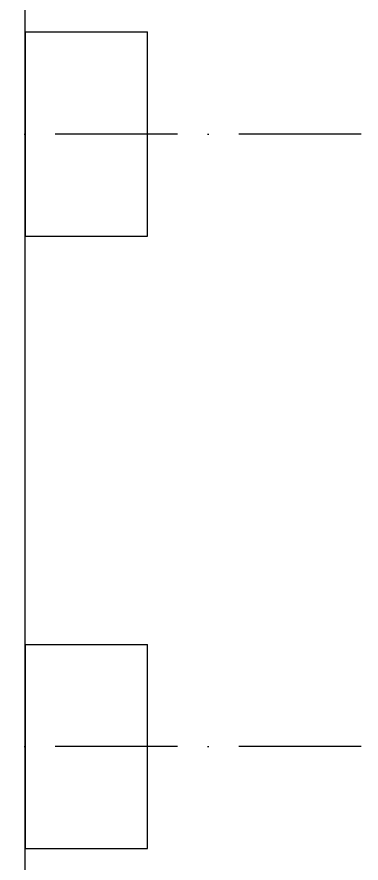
# Model space of a CAD drawing. Header units: millimetres. Extents: x 1924 to 471109, y -30014 to 109986.
# Drawn here: x 467733 to 471109, y 46766 to 55055 of the extents above; entities that cross this region are included whole.
import ezdxf

# ---------------------------------------------------------------- set-up
doc = ezdxf.new("R2010")
doc.units = ezdxf.units.MM
doc.header["$LTSCALE"] = 100
doc.linetypes.add('ACAD_ISO10W100', pattern=[18, 12, -3, 0, -3])
doc.layers.add('osy objektu', color=130, linetype='ACAD_ISO10W100', plot=False)
doc.layers.add('patky', color=240, linetype='Continuous', plot=False)
doc.layers.add('podlazi', color=40, linetype='Continuous', lineweight=30, plot=False)

msp = doc.modelspace()

# ---------------------------------------------------------------- linework, layer by layer
at = {"layer": 'osy objektu'}
for p, q in [((471109.318, 53907.745), (462185.487, 53907.745)), ((471109.318, 47907.745), (462185.487, 47907.745))]:
    msp.add_line(p, q, dxfattribs=at)
at = {"layer": 'patky'}
for p, q in [((467812.947, 54907.745), (469012.947, 54907.745)), ((467812.947, 54907.745), (467812.947, 52907.745)), ((469012.947, 52907.745), (469012.947, 54907.745)), ((467812.947, 52907.745), (469012.947, 52907.745)), ((467812.947, 48907.745), (469012.947, 48907.745)), ((467812.947, 48907.745), (467812.947, 46907.745)), ((469012.947, 46907.745), (469012.947, 48907.745)), ((467812.947, 46907.745), (469012.947, 46907.745))]:
    msp.add_line(p, q, dxfattribs=at)
at = {"layer": 'podlazi'}
msp.add_line((467812.947, 41732.745), (467812.947, 66082.745), dxfattribs=at)

doc.saveas('drawing.dxf')
